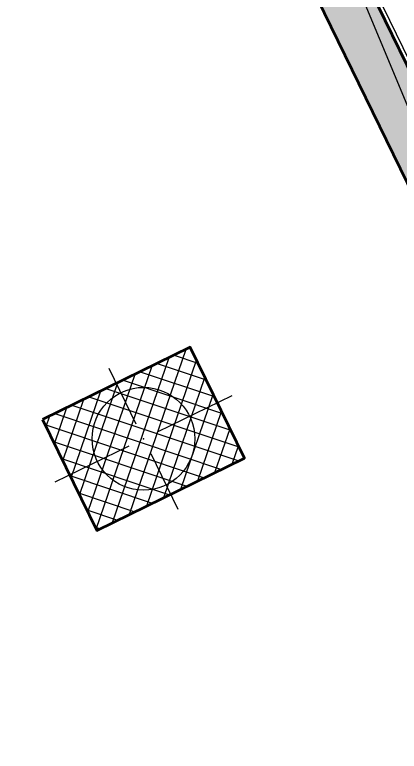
# Model space of a CAD drawing. Header units: metres. Extents: x 7511825 to 7512099, y 4692231 to 4692445.
# Drawn here: x 7511883.339 to 7511885.211, y 4692369.441 to 4692373.021 of the extents above; entities that cross this region are included whole.
import ezdxf
from ezdxf import colors
from ezdxf.entities.mleader import LeaderData, LeaderLine
from ezdxf.math import Vec2, Vec3

# ---------------------------------------------------------------- set-up
doc = ezdxf.new("R2010")
doc.units = ezdxf.units.M
doc.header["$XCLIPFRAME"] = 0
doc.set_wipeout_variables(frame=1)
doc.header["$PDMODE"] = 32
doc.header["$PDSIZE"] = 0.5
doc.linetypes.add('Wipeout_Contour', pattern=[1000, 0, -1000])
for name, color, linetype, lineweight in [('-  Pllakat_koridore_E_Pen_No__7', 7, 'Continuous', 35), ('- lokalet e_Pen_No__132', 255, 'Continuous', 0), ('0_Pen_No__132', 255, 'Continuous', 0), ('A - Muret_Pen_No__7', 7, 'Continuous', 35), ('A - Perdhesa Polyine_Pen_No__6', 1, 'Continuous', 0), ('A - Shtyllat_Pen_No__1', 7, 'Continuous', 0), ('A - Shtyllat_Pen_No__7', 7, 'Continuous', 35), ('etazha', 7, 'Continuous', 0)]:
    doc.layers.add(name, color=color, linetype=linetype, lineweight=lineweight)
for name, color, linetype in [('- Pllakat_koridore_CD', 7, 'Continuous'), ('A - Muret', 7, 'Continuous'), ('A - Shtyllat', 7, 'Continuous'), ('fer +', 32, 'Continuous')]:
    doc.layers.add(name, color=color, linetype=linetype)
doc.layers.add('- Pllakat_koridore_CD_Pen_No__145', color=7, linetype='Continuous', lineweight=20, true_color=0x0077b0)
doc.styles.add('GENERATED_STYLE_1', font='arial.ttf')
doc.styles.get("Standard").update_dxf_attribs({"font": 'arial.ttf'})
picture_1 = doc.add_image_def('image1.tif', size_in_pixel=(11235, 8447))

# ---------------------------------------------------------------- blocks, each defined once
blk = doc.blocks.new('Wall_163', base_point=(11850.00000000001, -10773.88789807723))
at = {"layer": '- Pllakat_koridore_CD_Pen_No__145', "linetype": 'Continuous', "lineweight": 0, "true_color": 0x0077b0}
blk.add_hatch(color=144, dxfattribs=at).paths.add_polyline_path([(11870.00000000001, -10773.88789807723), (11870.00000000001, -10173.88789807723), (11850.00000000001, -10173.88789807723), (11850.00000000001, -10773.88789807723)])
at = {"layer": '- Pllakat_koridore_CD_Pen_No__145', "color": 144, "linetype": 'Continuous', "lineweight": 20, "true_color": 0x0077b0, "flags": 128}
for points in [[(11870.00000000001, -10173.88789807723), (11850.00000000001, -10173.88789807723)], [(11850.00000000001, -10173.88789807723), (11850.00000000001, -10773.88789807723)], [(11870.00000000001, -10773.88789807723), (11870.00000000001, -10173.88789807723)], [(11850.00000000001, -10773.88789807723), (11870.00000000001, -10773.88789807723)]]:
    blk.add_lwpolyline(points, dxfattribs=at)
blk = doc.blocks.new('Wall_164', base_point=(11850.00000000001, -10773.88789807723))
at = {"color": 254, "linetype": 'Wipeout_Contour', "lineweight": 0, "ltscale": 63297.73427390626}
blk.add_wipeout([(11870.000000000005, -10773.88789807723), (11870.000000000005, -10173.887898077235), (11850.000000000007, -10173.887898077235), (11850.000000000007, -10773.88789807723)], dxfattribs=at).dxf.layer = '- Pllakat_koridore_CD'
at = {"layer": '- Pllakat_koridore_CD_Pen_No__145', "color": 144, "linetype": 'Continuous', "lineweight": 20, "true_color": 0x0077b0, "flags": 128}
for points in [[(11870.00000000001, -10173.88789807723), (11850.00000000001, -10173.88789807723)], [(11850.00000000001, -10173.88789807723), (11850.00000000001, -10773.88789807723)], [(11870.00000000001, -10773.88789807723), (11870.00000000001, -10173.88789807723)], [(11850.00000000001, -10773.88789807723), (11870.00000000001, -10773.88789807723)]]:
    blk.add_lwpolyline(points, dxfattribs=at)
blk = doc.blocks.new('Wall_175', base_point=(11850.00000000001, -9400.839651259885))
at = {"layer": 'A - Muret', "linetype": 'Continuous', "lineweight": 0, "true_color": 0x000000}
for points in [[(11600.00000000001, -9150.839651259885), (11850.00000000001, -9400.839651259885), (11850.00000000001, -9150.839651259885)], [(11850.00000000001, -9400.839651259885), (11600.00000000001, -9150.839651259885), (11600.00000000001, -9400.839651259885)], [(11600.00000000001, -9400.839651259885), (11600.00000000001, -11375.88789807723), (11850.00000000001, -11375.88789807723), (11850.00000000001, -9400.839651259885)], [(11600.00000000001, -11395.88789807723), (11850.00000000001, -11395.88789807723), (11850.00000000001, -11375.88789807723), (11600.00000000001, -11375.88789807723)], [(11600.00000000001, -11395.88789807723), (11600.00000000001, -11400.83965125988), (11850.00000000001, -11400.83965125988), (11850.00000000001, -11395.88789807723)]]:
    blk.add_hatch(color=18, dxfattribs=at).paths.add_polyline_path(points)
at = {"layer": '-  Pllakat_koridore_E_Pen_No__7', "color": 7, "linetype": 'Continuous', "lineweight": 35}
for p, q in [((11600.00000000001, -11375.88789807723), (11600.00000000001, -11395.88789807723)), ((11850.00000000001, -11395.88789807723), (11850.00000000001, -11375.88789807723))]:
    blk.add_line(p, q, dxfattribs=at)
at = {"layer": 'A - Muret_Pen_No__7', "color": 7, "linetype": 'Continuous', "lineweight": 35, "flags": 128}
for points in [[(11600.00000000001, -9150.839651259885), (11850.00000000001, -9150.839651259885)], [(11600.00000000001, -9150.839651259885), (11600.00000000001, -11375.88789807723)], [(11850.00000000001, -11375.88789807723), (11850.00000000001, -9400.839651259885)], [(11600.00000000001, -11395.88789807723), (11600.00000000001, -11400.83965125988)], [(11850.00000000001, -11400.83965125988), (11850.00000000001, -11395.88789807723)]]:
    blk.add_lwpolyline(points, dxfattribs=at)
blk = doc.blocks.new('Column_88', base_point=(9899.999999999998, -11700.83965125989))
at = {"layer": 'A - Shtyllat', "linetype": 'Continuous', "lineweight": 0, "true_color": 0x000000}
h = blk.add_hatch(dxfattribs=at)
h.set_pattern_fill('CONCRETE_BLOCK', color=18, style=0, pattern_type=2)
h.set_pattern_definition([(44.99999999999999, (0, 0), (-45.96193909124158, 45.96193909124162), []), (135.0000000000002, (0, 0), (45.96193909124145, 45.96193909124175), [])])
h.paths.add_polyline_path([(9499.999999999998, -11400.83965125989), (9499.999999999998, -12000.83965125989), (10300, -12000.83965125989), (10300, -11400.83965125989)])
at = {"layer": 'A - Shtyllat_Pen_No__1', "color": 7, "linetype": 'Continuous', "lineweight": 13}
for p, q in [((9899.999999999998, -11620.83965125989), (9899.999999999998, -11320.83965125989)), ((9819.999999999998, -11700.83965125989), (9419.999999999998, -11700.83965125989)), ((9979.999999999998, -11700.83965125989), (10380, -11700.83965125989)), ((9899.999999999998, -11780.83965125989), (9899.999999999998, -12080.83965125989))]:
    blk.add_line(p, q, dxfattribs=at)
blk.add_point((9899.999999999998, -11700.83965125989), dxfattribs=at)
at = {"layer": 'A - Shtyllat_Pen_No__7', "color": 7, "linetype": 'Continuous', "lineweight": 35, "flags": 128}
blk.add_lwpolyline([(9499.999999999998, -11400.83965125989), (9499.999999999998, -12000.83965125989), (10300, -12000.83965125989), (10300, -11400.83965125989)], close=True, dxfattribs=at)

msp = doc.modelspace()

# ---------------------------------------------------------------- linework, layer by layer
at = {"layer": '- lokalet e_Pen_No__132', "color": 255, "linetype": 'Continuous', "lineweight": 0, "flags": 128}
msp.add_lwpolyline([(7511890.221768239, 4692365.953609931), (7511890.270628506, 4692365.916264377), (7511887.899533245, 4692370.767851344), (7511886.32725939, 4692369.999440696), (7511884.707684384, 4692373.882670898), (7511886.279958239, 4692374.651081546), (7511882.152126643, 4692383.097192631), (7511869.933312683, 4692377.125544162), (7511873.750499379, 4692369.440313716), (7511872.08838134, 4692368.627993906), (7511876.639568237, 4692359.315639657)], close=True, dxfattribs=at)
at = {"layer": '0_Pen_No__132', "color": 255, "linetype": 'Continuous', "lineweight": 0, "flags": 128}
msp.add_lwpolyline([(7511887.176238359, 4692372.873459221), (7511889.900186361, 4692374.232324449), (7511889.904228956, 4692374.224052745), (7511891.679826641, 4692375.091832976), (7511890.825873336, 4692376.850526353), (7511888.997745902, 4692375.979334239), (7511885.835916264, 4692382.448872478), (7511883.118128601, 4692381.120619785), (7511886.279958239, 4692374.651081546), (7511884.707684384, 4692373.882670898), (7511885.585867982, 4692372.085786492), (7511887.169646782, 4692372.887592143)], close=True, dxfattribs=at)
at = {"layer": 'A - Shtyllat_Pen_No__1', "color": 7, "linetype": 'Continuous', "flags": 128}
msp.add_lwpolyline([(7511883.474528804, 4692371.053920756), (7511883.737983883, 4692370.514855434), (7511884.456737646, 4692370.866128873), (7511884.193282567, 4692371.405194195)], close=True, dxfattribs=at)

# ---------------------------------------------------------------- block references
at = {"layer": '- Pllakat_koridore_CD', "color": 144, "lineweight": 20, "true_color": 0x0077b0, "xscale": 0.001, "yscale": 0.001, "zscale": 0.001, "rotation": 26.04594870372196}
msp.add_blockref('Wall_163', (7511885.310578609, 4692372.649066406), dxfattribs=at)
at = {"layer": 'A - Shtyllat', "color": 7, "lineweight": 35, "xscale": 0.001, "yscale": 0.001, "zscale": 0.001, "rotation": 26.04594870372196}
msp.add_blockref('Column_88', (7511883.965633227, 4692370.960024823), dxfattribs=at)

# ---------------------------------------------------------------- next in the draw order: block references
at = {"layer": '- Pllakat_koridore_CD', "color": 144, "lineweight": 20, "true_color": 0x0077b0, "xscale": 0.001, "yscale": 0.001, "zscale": 0.001, "rotation": 26.04594870372196}
msp.add_blockref('Wall_164', (7511885.310578609, 4692372.649066406), dxfattribs=at)

# ---------------------------------------------------------------- next in the draw order: block references
at = {"layer": 'A - Muret', "color": 7, "lineweight": 35, "xscale": 0.001, "yscale": 0.001, "zscale": 0.001, "rotation": 26.04594870372196}
msp.add_blockref('Wall_175', (7511884.707684384, 4692373.882670898), dxfattribs=at)

# ---------------------------------------------------------------- next in the draw order: texts
at = {"layer": 'etazha', "color": 0, "style": 'GENERATED_STYLE_1'}
msp.add_text('2B+S+P+13+PH', height=1.446028900170204, rotation=26.20856088645989, dxfattribs=at).set_placement((7511879.091110481, 4692371.51045809))

# ---------------------------------------------------------------- next in the draw order: pictures from other files: only their frames are drawn
at = {"layer": 'fer +', "lineweight": 13}
image = msp.add_image(picture_1, insert=(7510761.385077205, 4690852.668166598), size_in_units=(2378.0750000000003, 1787.9483333333335), dxfattribs=at)
image.set_boundary_path([(5025.280434943736, 987.8931494690478), (5895.767949923873, 1572.597013030201)])
image.dxf.flags = 15

# ---------------------------------------------------------------- next in the draw order: leaders
at = {"layer": 'A - Perdhesa Polyine_Pen_No__6', "linetype": 'Continuous'}
ml = msp.add_multileader_mtext('Standard', dxfattribs=at)
ml.set_content('Përdhesa Morea', color=256)
ml.set_leader_properties()
ml.build(insert=Vec2(0, 0))
ml.multileader.update_dxf_attribs({"text_left_attachment_type": 6, "text_right_attachment_type": 6, "dogleg_length": 0.36, "arrow_head_size": 1.2})
ctx = ml.context
ctx.base_point, ctx.char_height, ctx.arrow_head_size, ctx.landing_gap_size, ctx.plane_origin = Vec3(7511875.265853332, 4692388.482324269), 1.5, 1.2, 0.3, Vec3(7511872.480409915, 4692371.913832963)
ctx.left_attachment, ctx.right_attachment = 6, 6
notes = []
notes.append((ctx, [(0, (1, 1, 0), (7511874.905853332, 4692388.482324269), (1, 0), 0.36, [(0, [(7511872.480409915, 4692371.913832963)], 0, [])])]))
ctx.mtext.insert, ctx.mtext.flow_direction = Vec3(7511875.565853332, 4692390.282324268), 5
for ctx, leaders in notes:
    for number, flags, end, landing, length, lines in leaders:
        leader = LeaderData()
        leader.index, (leader.has_last_leader_line, leader.has_dogleg_vector, leader.attachment_direction) = number, flags
        leader.last_leader_point, leader.dogleg_vector, leader.dogleg_length = Vec3(end), Vec3(landing), length
        for number, points, colour, breaks in lines:
            line = LeaderLine()
            line.index, line.vertices, line.color, line.breaks = number, Vec3.list(points), colors.encode_raw_color(colour), breaks
            leader.lines.append(line)
        ctx.leaders.append(leader)

doc.saveas('drawing.dxf')
